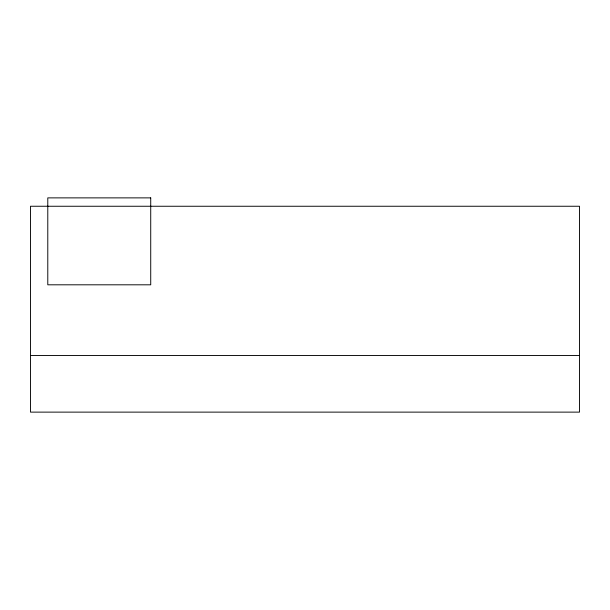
<?xml version="1.0" encoding="UTF-8"?>
<svg xmlns="http://www.w3.org/2000/svg" width="610" height="610" viewBox="0 0 610 610"><rect width="100%" height="100%" fill="white"/><g stroke="black" fill="none" stroke-linecap="round" stroke-linejoin="round"><path stroke-width="0.91" d="M47.656 206.249L30.5 206.249L30.5 412.124L579.5 412.124L579.5 206.249L47.786 206.256M30.5 355.5L579.5 355.5M150.723 197.876L47.786 197.876L47.786 284.809L150.723 284.809L150.723 197.876"/></g></svg>
